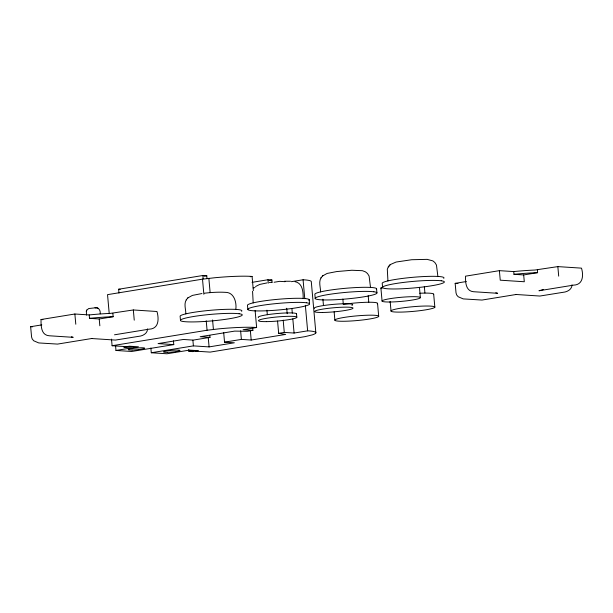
<?xml version="1.0" encoding="UTF-8"?>
<svg xmlns="http://www.w3.org/2000/svg" width="613" height="613" viewBox="0 0 613 613"><rect width="100%" height="100%" fill="white"/><g stroke="black" fill="none" stroke-linecap="round" stroke-linejoin="round"><path stroke-width="0.92" d="M86.372 311.036L86.464 315.105M252.564 291.275L253.192 302.914M147.541 328.89C147.595 333.533 142.63 336.077 138.553 336.368L115.428 340.077L91.383 338.514L91.935 338.483L57.522 344.092L38.765 342.935L33.746 340.797L32.221 338.989L31.562 336.92L30.65 326.706L41.822 324.882M571.998 284.853C572.044 289.497 567.086 292.033 563.002 292.324L539.884 296.041L515.832 294.47L516.391 294.447L481.979 300.056L463.213 298.899L458.202 296.761L456.67 294.953L456.018 292.884L455.168 283.352L466.34 281.528M86.694 310.232L88.709 308.546L95.674 307.772M86.287 311.228L86.77 310.055M186.536 299.45C183.509 303.68 185.915 309.19 185.823 313.894M321.273 277.482C318.247 281.704 320.653 287.213 320.561 291.926M437.904 276.632L436.464 265.061L434.855 262.51L432.862 260.893L427.169 259.36L411.691 259.728L396.082 262.042L390.305 264.563L388.29 266.916L387.309 269.299L387.937 280.938M187.869 297.91L192.352 295.42L201.991 293.527M322.607 275.934L327.089 273.444L336.736 271.559L351.839 270.256L362.429 270.693L365.494 271.881L367.486 273.498L369.095 276.042L370.536 287.612M390.305 264.563L388.29 266.916M186.183 299.88L188.199 297.52M320.921 277.904L322.936 275.551M255.567 286.532L259.72 284.432L267.115 282.884M543.616 289.459L538.957 290.761L573.377 285.152C582.978 284.976 583.737 275.605 581.499 268.142L557.845 266.609L534.904 270.034A43.186 4.59 -5.1 0 0 513.725 271.574L499.38 270.655L465.535 276.172C465.39 282.233 465.696 291.114 473.581 291.727L497.633 293.29L495.787 292.769M118.976 293.037L118.638 289.236L202.849 275.505L206.773 275.766L206.995 278.317M203.96 276.218L206.773 275.766M253.345 290.631L252.081 276.448A41.385 4.398 -5.1 0 0 214.527 277.766L202.505 279.16L107.536 294.646L109.221 313.565M250.273 276.739L252.081 276.448M252.058 282.34L267.965 279.743L271.888 279.995L272.118 282.555M269.084 280.455L271.888 279.995M71.338 336.805L73.177 337.326L49.132 335.763C40.91 335.096 41.025 325.71 41.017 319.526L74.87 314.009L89.214 314.929A43.186 4.59 -5.1 0 1 110.386 313.389L133.335 309.963L156.982 311.504C159.104 319.089 158.943 328.989 148.921 329.189L114.508 334.798M274.103 282.248L279.72 281.336L285.068 281.681M253.154 287.903L255.016 287.604M291.336 281.681L303.075 279.766A41.385 4.398 -5.1 0 1 311.297 281.788L315.856 332.867M89.214 314.929L89.521 318.331L99.222 318.982L113.152 316.706L112.846 313.304M513.725 271.574L513.97 274.295L523.671 274.938L537.601 272.67L537.363 269.95M111.505 339.104L112.095 345.724L207.064 330.238L219.086 328.836A41.385 4.398 -5.1 0 1 256.632 327.518L255.115 310.492M133.335 346.46L127.726 347.379L123.803 347.127L129.412 346.207L138.438 346.797L115.98 350.46L115.558 345.717M256.632 327.518L243.093 329.733L252.893 330.369L252.64 327.534M209.83 335.472L209.998 337.365L193.156 340.108L183.348 339.472L158.085 343.594L173.778 344.613L173.441 340.828M252.893 330.369L247.284 331.281L234.672 331.104L200.19 336.721L209.998 337.365M173.778 344.613L131.672 351.479L115.98 350.46M150.859 348.008L151.288 352.751L193.394 345.885L209.087 346.904L234.35 342.79L224.542 342.154L223.699 332.69M224.542 342.154L241.384 339.403L251.192 340.039L285.666 334.422L278.662 333.326L277.566 321.028M278.662 333.326L284.279 332.407L294.087 333.043L307.634 330.836A41.385 4.398 -5.1 0 1 312.224 334.897L305.128 336.614L210.167 352.1L195.647 351.157M188.75 349.464L188.919 351.356L194.536 350.444M269.368 282.547L271.797 282.225M204.42 293.213C211.27 292.416 218.174 291.941 225.063 292.324C234.02 292.018 236.84 302.293 235.798 309.588M537.601 272.67L535.149 272.754A43.186 4.59 -5.1 0 0 513.97 274.295M113.152 316.706L110.692 316.798A43.186 4.59 -5.1 0 0 89.521 318.331M284.463 281.244L290.516 281.252M95.582 307.764C98.9 307.32 100.685 310.845 100.18 313.772M94.977 307.749L96.471 307.795M455.168 283.352L458.003 283.535M118.638 289.236L120.202 289.344M30.65 326.706L32.543 326.829M112.095 345.724L126.607 346.667M188.919 351.356L192.842 351.617L198.459 350.697L189.432 350.115L166.974 353.77L151.288 352.751M41.017 319.526L42.918 319.657M295.06 281.681C302.791 283.129 303.266 292.363 303.167 298.6M98.264 308.347L97.007 307.856M523.671 274.938L524.299 281.75L500.246 280.187L499.38 270.655M99.222 318.982L99.842 325.787M74.87 314.009L75.797 324.223M557.845 266.609L558.696 276.141M433.682 294.24L434.839 307.182A21.999 2.337 -5.1 0 1 401.622 312.078A21.999 2.337 -5.1 0 1 402.32 307.948A21.999 2.337 -5.1 0 1 434.839 307.182M424.334 286.516L424.916 292.983M419.453 287.344L420.357 297.512M390.19 301.719L391.017 310.96M382.612 287.604L382.244 283.52A31.01 3.295 -5.1 0 1 414.258 277.191A31.01 3.295 -5.1 0 1 443.689 278.348M380.903 288.056L382.06 300.998M376.551 288.669L376.911 292.753M377.547 303.397L378.696 316.331A21.999 2.337 -5.1 0 1 345.479 321.235A21.999 2.337 -5.1 0 1 346.176 317.105A21.999 2.337 -5.1 0 1 378.696 316.331M368.191 295.673L368.773 302.14M342.851 299.09L343.341 304.538M334.131 311.795L334.874 320.116M322.905 299.205L323.472 305.558M315.243 298.592L314.875 294.508A31.01 3.295 -5.1 0 1 346.889 288.179A31.01 3.295 -5.1 0 1 376.321 289.336M309.182 299.65L309.542 303.741M303.075 279.766L304.761 298.677M305.351 305.297L307.634 330.836M296.516 313.733L296.815 317.136M291.888 308.454L292.317 313.182M292.822 318.86L294.087 333.043M286.715 308.247L287.198 313.695M283.183 320.116L284.279 332.407M267.965 279.743L268.272 283.145M266.923 310.17L267.329 314.714M250.342 330.583L251.192 340.039M247.874 309.58L247.506 305.489A31.01 3.295 -5.1 0 1 279.52 299.159A31.01 3.295 -5.1 0 1 308.952 300.324M240.625 330.89L241.384 339.403M208.857 278.348L210.129 292.539M212.573 319.963L213.416 329.419M202.849 275.505L203.148 278.915M208.236 337.449L209.087 346.904M202.505 279.16L203.853 294.294M206.221 320.775L207.064 330.238M192.888 340.215L193.394 345.885M180.506 320.561L180.138 316.477A31.01 3.295 -5.1 0 1 212.152 310.147A31.01 3.295 -5.1 0 1 241.576 311.304M133.335 309.963L134.247 320.178M381.999 288.685A19.256 2.046 -5.1 0 1 382.251 287.221M258.456 317.565A19.256 2.046 -5.1 0 1 276.877 313.557A19.256 2.046 -5.1 0 1 296.447 314.101M314.599 308.408A19.256 2.046 -5.1 0 1 334.744 304.255A19.256 2.046 -5.1 0 1 351.916 305.374M343.793 304.354A21.999 2.337 -5.1 0 1 367.785 302.263A21.999 2.337 -5.1 0 1 377.21 303.787M419.736 293.244A21.999 2.337 -5.1 0 1 433.353 294.638M441.23 280.785L438.057 280.516A31.01 3.295 -5.1 0 0 385.815 285.643A31.01 3.295 -5.1 0 0 413.285 288.01A31.01 3.295 -5.1 0 0 441.23 280.785M373.853 291.773L370.689 291.497A31.01 3.295 -5.1 0 0 318.446 296.631A31.01 3.295 -5.1 0 0 345.916 298.998A31.01 3.295 -5.1 0 0 373.853 291.773M306.485 302.761L303.32 302.485A31.01 3.295 -5.1 0 0 251.077 307.619A31.01 3.295 -5.1 0 0 278.54 309.979A31.01 3.295 -5.1 0 0 306.485 302.761M239.116 313.741L235.944 313.473A31.01 3.295 -5.1 0 0 183.708 318.599A31.01 3.295 -5.1 0 0 211.171 320.967A31.01 3.295 -5.1 0 0 239.116 313.741M132.033 350.038A8.253 0.874 -5.1 0 0 144.668 348.222A8.253 0.874 -5.1 0 0 132.669 348.46A8.253 0.874 -5.1 0 0 132.033 350.038M167.341 352.337A8.253 0.874 -5.1 0 0 179.977 350.521A8.253 0.874 -5.1 0 0 167.977 350.759A8.253 0.874 -5.1 0 0 167.341 352.337M389.906 302.002A19.256 2.046 -5.1 0 0 420.296 297.88A19.256 2.046 -5.1 0 0 393.492 298.148A19.256 2.046 -5.1 0 0 389.906 302.002M266.364 321.626A19.256 2.046 -5.1 0 0 296.753 317.511A19.256 2.046 -5.1 0 0 269.95 317.772A19.256 2.046 -5.1 0 0 266.364 321.626M322.507 312.469A19.256 2.046 -5.1 0 0 352.896 308.354A19.256 2.046 -5.1 0 0 326.093 308.615A19.256 2.046 -5.1 0 0 322.507 312.469"/></g></svg>
